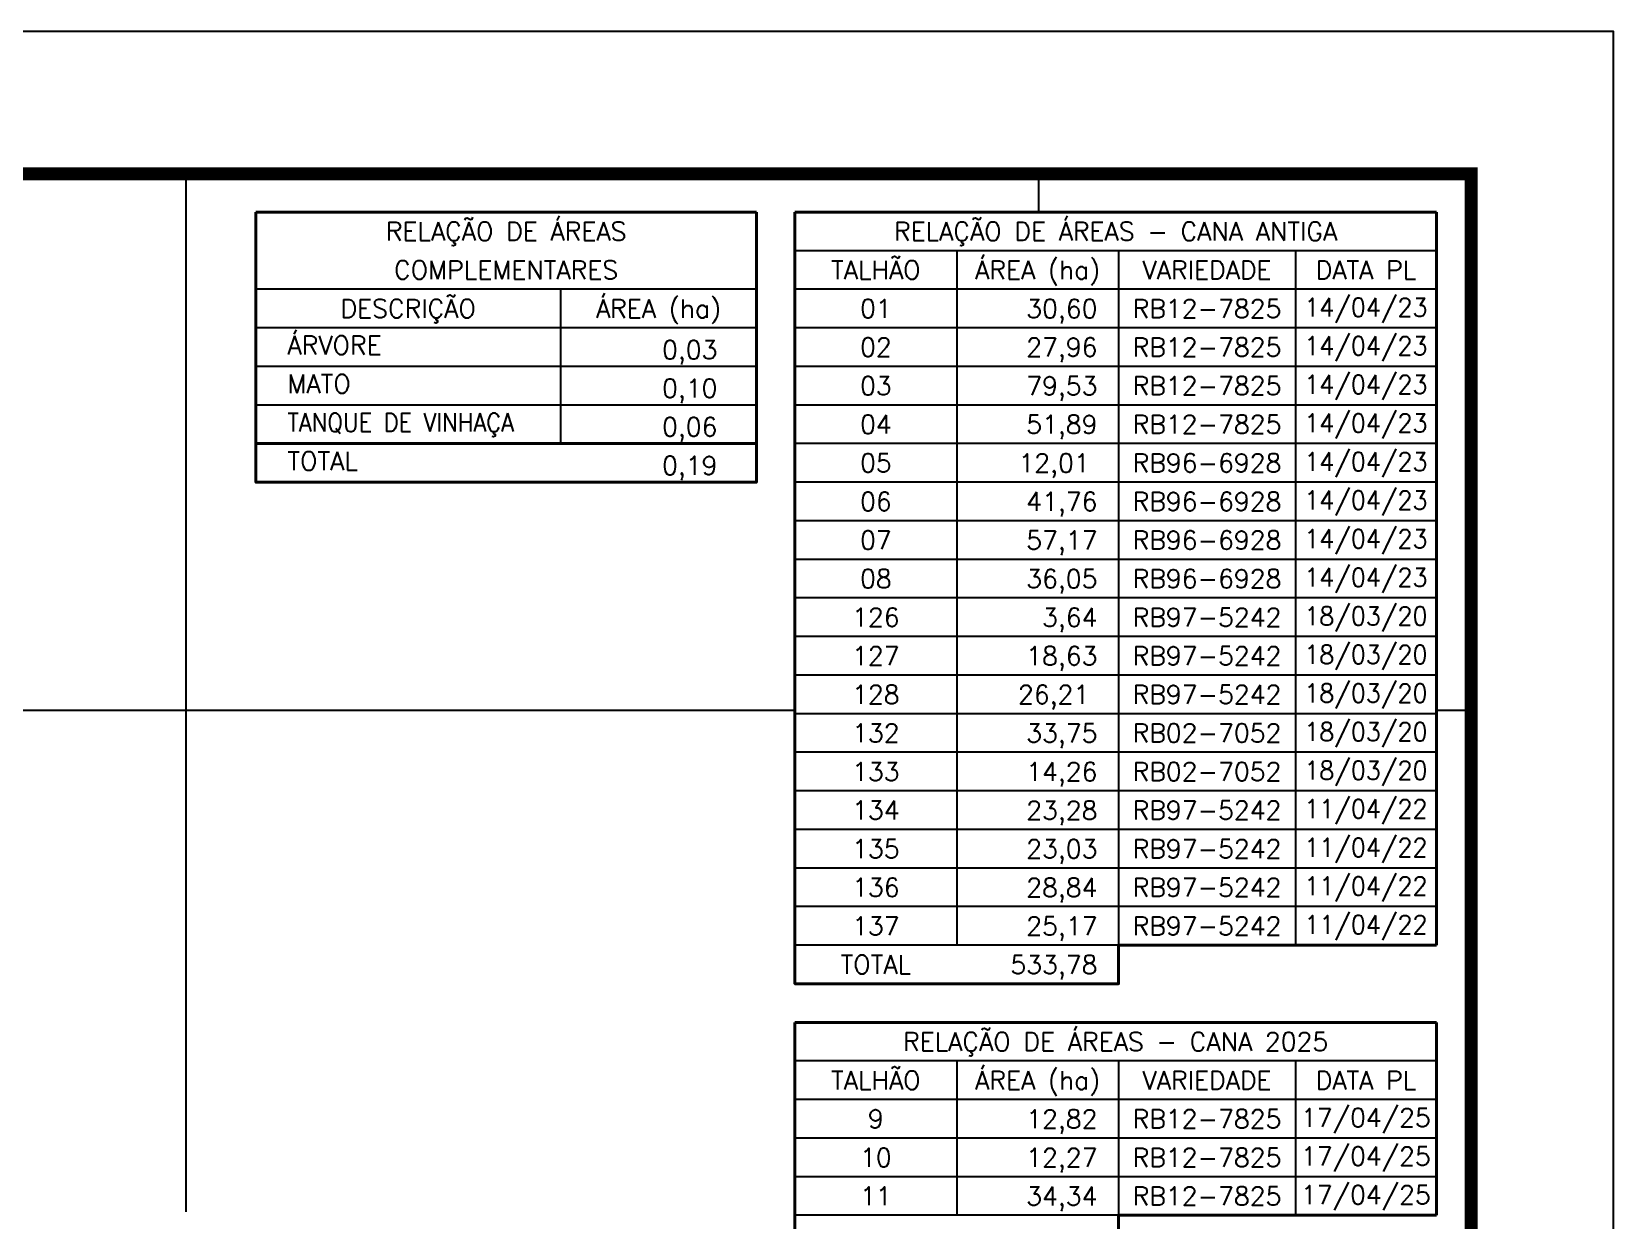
# Model space of a CAD drawing. Header units: inches. Extents: x 738061 to 743311, y 7815268 to 7822693.
# Drawn here: x 740528 to 743311, y 7820603 to 7822693 of the extents above; entities that cross this region are included whole.
import ezdxf
from ezdxf.enums import TextEntityAlignment as Align

# ---------------------------------------------------------------- set-up
doc = ezdxf.new("R2010")
doc.units = ezdxf.units.IN
doc.header["$MEASUREMENT"] = 0
doc.linetypes.add('LIN0', pattern=[0])
for name, color, linetype in [('MALHA', 8, 'Continuous'), ('MARGEM', 5, 'Continuous'), ('QUADRO_DE_AREAS_CANA_ANTIGA', 7, 'Continuous'), ('QUADRO_DE_AREAS_COMPLEMENTARES', 7, 'Continuous')]:
    doc.layers.add(name, color=color, linetype=linetype)
doc.styles.add('Simplex', font='simplex.shx')

msp = doc.modelspace()

# ---------------------------------------------------------------- linework, layer by layer
at = {"layer": 'MALHA'}
for points in [[(740800, 7820617.6), (740800, 7822442.9)], [(742300, 7822375.6), (742300, 7822442.9)], [(739675.8, 7821500), (741870.8, 7821500)], [(742999.3, 7821500), (743060.7, 7821500)]]:
    msp.add_lwpolyline(points, dxfattribs=at)
at = {"layer": 'MARGEM', "color": 174, "linetype": 'LIN0', "flags": 128}
msp.add_lwpolyline([(743310.7, 7815267.9), (743310.7, 7822692.9), (738060.7, 7822692.9), (738060.7, 7815267.9)], close=True, dxfattribs=at)
at = {"layer": 'MARGEM', "color": 174, "linetype": 'LIN0', "const_width": 22.7, "flags": 128}
msp.add_lwpolyline([(743060.7, 7816103.9), (743060.7, 7822442.9), (738310.7, 7822442.9), (738310.7, 7816103.9)], close=True, dxfattribs=at)
at = {"layer": 'QUADRO_DE_AREAS_CANA_ANTIGA', "color": 174, "linetype": 'ByBlock', "lineweight": 40}
for p, q in [((741870.8, 7822375.6), (742999.3, 7822375.6)), ((741870.8, 7821697.1), (741870.8, 7822375.6)), ((742999.3, 7821697.1), (742999.3, 7822375.6)), ((741870.8, 7821086.4), (741870.8, 7821697.1)), ((742999.3, 7821086.4), (742999.3, 7821697.1)), ((741870.8, 7820611.4), (741870.8, 7820950.7)), ((741870.8, 7820950.7), (742999.3, 7820950.7)), ((742999.3, 7820611.4), (742999.3, 7820950.7))]:
    msp.add_line(p, q, dxfattribs=at)
at = {"layer": 'QUADRO_DE_AREAS_CANA_ANTIGA', "linetype": 'Continuous'}
for p, q in [((742999.3, 7822307.7), (741870.8, 7822307.7)), ((742155.5, 7822307.7), (742155.5, 7821697.1)), ((742440.1, 7822307.7), (742440.1, 7821697.1)), ((742751.4, 7822307.7), (742751.4, 7821697.1)), ((742999.3, 7822239.9), (741870.8, 7822239.9)), ((742999.3, 7822172), (741870.8, 7822172)), ((742999.3, 7822104.2), (741870.8, 7822104.2)), ((742999.3, 7822036.3), (741870.8, 7822036.3)), ((742999.3, 7821968.5), (741870.8, 7821968.5)), ((742999.3, 7821900.6), (741870.8, 7821900.6)), ((742999.3, 7821832.8), (741870.8, 7821832.8)), ((742999.3, 7821764.9), (741870.8, 7821764.9)), ((742999.3, 7821697.1), (741870.8, 7821697.1)), ((742155.5, 7821697.1), (742155.5, 7821086.4)), ((742440.1, 7821697.1), (742440.1, 7821086.4)), ((742751.4, 7821697.1), (742751.4, 7821086.4)), ((742999.3, 7821629.2), (741870.8, 7821629.2)), ((742999.3, 7821561.3), (741870.8, 7821561.3)), ((742999.3, 7821493.5), (741870.8, 7821493.5)), ((742999.3, 7821425.6), (741870.8, 7821425.6)), ((742999.3, 7821357.8), (741870.8, 7821357.8)), ((742999.3, 7821289.9), (741870.8, 7821289.9)), ((742999.3, 7821222.1), (741870.8, 7821222.1)), ((742999.3, 7821154.2), (741870.8, 7821154.2)), ((742440.1, 7821086.4), (741870.8, 7821086.4)), ((742999.3, 7820882.8), (741870.8, 7820882.8)), ((742155.5, 7820882.8), (742155.5, 7820611.4)), ((742440.1, 7820882.8), (742440.1, 7820611.4)), ((742751.4, 7820882.8), (742751.4, 7820611.4)), ((742999.3, 7820815), (741870.8, 7820815)), ((742999.3, 7820747.1), (741870.8, 7820747.1)), ((742999.3, 7820679.3), (741870.8, 7820679.3)), ((742440.1, 7820611.4), (741870.8, 7820611.4))]:
    msp.add_line(p, q, dxfattribs=at)
at = {"layer": 'QUADRO_DE_AREAS_CANA_ANTIGA', "color": 174, "linetype": 'ByBlock', "lineweight": 40}
for points in [[(742999.3, 7821086.4), (742440.1, 7821086.4), (742440.1, 7821018.5), (741870.8, 7821018.5), (741870.8, 7821086.4)], [(742999.3, 7820611.4), (742440.1, 7820611.4), (742440.1, 7820543.6), (741870.8, 7820543.6), (741870.8, 7820611.4)]]:
    msp.add_lwpolyline(points, dxfattribs=at)
at = {"layer": 'QUADRO_DE_AREAS_COMPLEMENTARES', "color": 174, "linetype": 'ByBlock', "lineweight": 40}
for p, q in [((740922.4, 7821968.5), (740922.4, 7822375.6)), ((740922.4, 7822375.6), (741803, 7822375.6)), ((741803, 7821968.5), (741803, 7822375.6))]:
    msp.add_line(p, q, dxfattribs=at)
at = {"layer": 'QUADRO_DE_AREAS_COMPLEMENTARES', "linetype": 'Continuous'}
for p, q in [((741803, 7822239.9), (740922.4, 7822239.9)), ((741458.4, 7822239.9), (741458.4, 7821968.5)), ((741803, 7822172), (740922.4, 7822172)), ((741803, 7822104.2), (740922.4, 7822104.2)), ((741803, 7822036.3), (740922.4, 7822036.3))]:
    msp.add_line(p, q, dxfattribs=at)
at = {"layer": 'QUADRO_DE_AREAS_COMPLEMENTARES', "color": 174, "linetype": 'ByBlock', "lineweight": 40}
msp.add_lwpolyline([(741803, 7821968.5), (740922.4, 7821968.5), (740922.4, 7821900.6), (741803, 7821900.6)], close=True, dxfattribs=at)

# ---------------------------------------------------------------- texts
at = {"layer": 'QUADRO_DE_AREAS_CANA_ANTIGA', "linetype": 'Continuous', "style": 'Simplex'}
for s, p in [('RELAÇÃO DE ÁREAS - CANA ANTIGA', (742435, 7822341.7)), ('TALHÃO', (742013.2, 7822273.8)), ('ÁREA (ha)', (742297.8, 7822273.8)), ('VARIEDADE', (742595.8, 7822273.8)), ('DATA PL', (742875.4, 7822273.8)), ('01', (742013.2, 7822205.9)), ('RB12-7825', (742595.8, 7822205.9)), ('02', (742013.2, 7822138.1)), ('RB12-7825', (742595.8, 7822138.1)), ('03', (742013.2, 7822070.2)), ('RB12-7825', (742595.8, 7822070.2)), ('04', (742013.2, 7822002.4)), ('RB12-7825', (742595.8, 7822002.4)), ('05', (742013.2, 7821934.5)), ('RB96-6928', (742595.8, 7821934.5)), ('06', (742013.2, 7821866.7)), ('RB96-6928', (742595.8, 7821866.7)), ('07', (742013.2, 7821798.8)), ('RB96-6928', (742595.8, 7821798.8)), ('08', (742013.2, 7821731)), ('RB96-6928', (742595.8, 7821731)), ('126', (742013.2, 7821663.1)), ('RB97-5242', (742595.8, 7821663.1)), ('127', (742013.2, 7821595.3)), ('RB97-5242', (742595.8, 7821595.3)), ('128', (742013.2, 7821527.4)), ('RB97-5242', (742595.8, 7821527.4)), ('132', (742013.2, 7821459.6)), ('RB02-7052', (742595.8, 7821459.6)), ('133', (742013.2, 7821391.7)), ('RB02-7052', (742595.8, 7821391.7)), ('134', (742013.2, 7821323.9)), ('RB97-5242', (742595.8, 7821323.9)), ('135', (742013.2, 7821256)), ('RB97-5242', (742595.8, 7821256)), ('136', (742013.2, 7821188.2)), ('RB97-5242', (742595.8, 7821188.2)), ('137', (742013.2, 7821120.3)), ('RB97-5242', (742595.8, 7821120.3)), ('TOTAL', (742013.2, 7821052.5)), ('RELAÇÃO DE ÁREAS - CANA 2025', (742435, 7820916.8)), ('TALHÃO', (742013.2, 7820848.9)), ('ÁREA (ha)', (742297.8, 7820848.9)), ('VARIEDADE', (742595.8, 7820848.9)), ('DATA PL', (742875.4, 7820848.9)), ('9', (742013.2, 7820781)), ('RB12-7825', (742595.8, 7820781)), ('17/04/25', (742875.3, 7820783.2)), ('10', (742013.2, 7820713.2)), ('RB12-7825', (742595.8, 7820713.2)), ('17/04/25', (742875.3, 7820715.4)), ('11', (742013.2, 7820645.3)), ('RB12-7825', (742595.8, 7820645.3)), ('17/04/25', (742875.3, 7820647.5))]:
    msp.add_text(s, height=32.5, dxfattribs=at).set_placement(p, align=Align.MIDDLE_CENTER)
for s, p in [('30,60', (742403.1, 7822189.5)), ('27,96', (742403.1, 7822121.7)), ('79,53', (742403.1, 7822053.8)), ('51,89', (742403.1, 7821986)), ('12,01', (742389.4, 7821918.1)), ('41,76', (742403.1, 7821850.3)), ('57,17', (742403.1, 7821782.4)), ('36,05', (742403.1, 7821714.6)), ('3,64', (742403.1, 7821646.7)), ('18,63', (742403.1, 7821578.9)), ('26,21', (742388.7, 7821511)), ('33,75', (742403.1, 7821443.1)), ('14,26', (742403.1, 7821375.3)), ('23,28', (742403.1, 7821307.4)), ('23,03', (742403.1, 7821239.6)), ('28,84', (742403.1, 7821171.7)), ('25,17', (742403.1, 7821103.9)), ('533,78', (742403.1, 7821036)), ('12,82', (742403.1, 7820764.6)), ('12,27', (742403.1, 7820696.8)), ('34,34', (742403.1, 7820628.9))]:
    msp.add_text(s, height=32.5, dxfattribs=at).set_placement(p, align=Align.RIGHT)
at = {"layer": 'QUADRO_DE_AREAS_CANA_ANTIGA', "linetype": 'Continuous', "style": 'Simplex', "width": 0.95}
for s, p in [('14/04/23', (742875.3, 7822208.1)), ('14/04/23', (742875.3, 7822140.3)), ('14/04/23', (742875.3, 7822072.4)), ('14/04/23', (742875.3, 7822004.6)), ('14/04/23', (742875.3, 7821936.7)), ('14/04/23', (742875.3, 7821868.9)), ('14/04/23', (742875.3, 7821801)), ('14/04/23', (742875.3, 7821733.2)), ('18/03/20', (742875.3, 7821665.3)), ('18/03/20', (742875.3, 7821597.5)), ('18/03/20', (742875.3, 7821529.6)), ('18/03/20', (742875.3, 7821461.8)), ('18/03/20', (742875.3, 7821393.9)), ('11/04/22', (742875.3, 7821326.1)), ('11/04/22', (742875.3, 7821258.2)), ('11/04/22', (742875.3, 7821190.4)), ('11/04/22', (742875.3, 7821122.5))]:
    msp.add_text(s, height=32.5, dxfattribs=at).set_placement(p, align=Align.MIDDLE_CENTER)
at = {"layer": 'QUADRO_DE_AREAS_COMPLEMENTARES', "linetype": 'Continuous', "style": 'Simplex'}
for s, p in [('RELAÇÃO DE ÁREAS', (741362.7, 7822341.7)), ('COMPLEMENTARES', (741362.7, 7822273.8)), ('ÁREA (ha)', (741630.7, 7822205.9)), ('DESCRIÇÃO', (741190.4, 7822205.9))]:
    msp.add_text(s, height=32.5, dxfattribs=at).set_placement(p, align=Align.MIDDLE_CENTER)
for s, p in [('ÁRVORE', (740977.9, 7822141.5)), ('MATO', (740977.9, 7822073.6)), ('TOTAL', (740977.9, 7821937.9))]:
    msp.add_text(s, height=32.5, dxfattribs=at).set_placement(p, align=Align.MIDDLE_LEFT)
for s, p in [('0,03', (741734.5, 7822117.3)), ('0,10', (741734.5, 7822049.5)), ('0,06', (741734.5, 7821981.6)), ('0,19', (741734.5, 7821913.8))]:
    msp.add_text(s, height=32.5, dxfattribs=at).set_placement(p, align=Align.RIGHT)
at = {"layer": 'QUADRO_DE_AREAS_COMPLEMENTARES', "linetype": 'Continuous', "style": 'Simplex', "width": 0.9}
msp.add_text('TANQUE DE VINHAÇA', height=32.5, dxfattribs=at).set_placement((740977.9, 7822005.8), align=Align.MIDDLE_LEFT)

doc.saveas('drawing.dxf')
